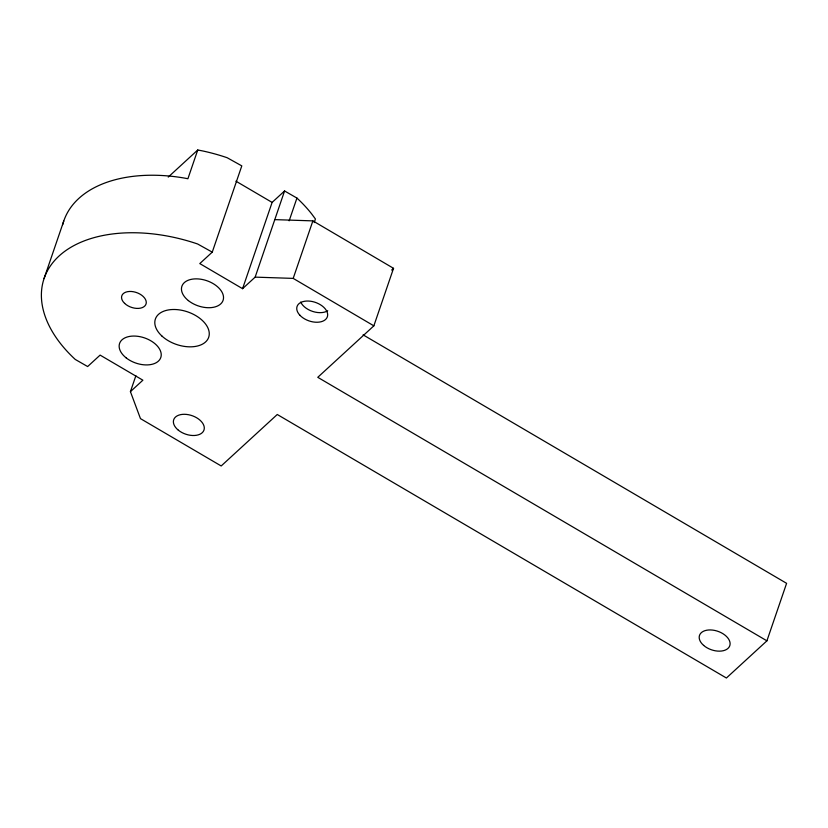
<?xml version="1.0" encoding="UTF-8"?>
<svg xmlns="http://www.w3.org/2000/svg" width="828" height="828" viewBox="0 0 828 828"><rect width="100%" height="100%" fill="white"/><g stroke="black" fill="none" stroke-linecap="round" stroke-linejoin="round"><path stroke-width="1.24" d="M168.229 177.088L197.747 149.992L202.829 150.975A134.446 82.22 18.9 0 1 227.141 157.713L241.797 165.879L212.258 252.136L199.796 263.583L242.573 288.682L255.148 277.132L284.573 190.968L296.941 198.068A134.446 82.22 18.9 0 1 311.639 213.883L315.416 218.975L314.185 222.577M44.07 278.56L63.756 221.055M197.747 149.992L187.904 178.744L184.82 178.144A134.446 82.22 18.9 0 0 62.659 224.771M363.088 334.843L786.6 583.326L766.914 640.831L726.404 678.008L277.266 414.497L221.19 465.967L140.47 418.626L130.42 391.644L135.875 375.736M242.573 288.682L272.112 202.415L284.573 190.968M289.148 220.828L296.941 198.068M255.148 277.132L293.195 278.394L312.88 220.879L393.538 268.324L373.852 325.839L317.766 377.32L766.914 640.831M130.42 391.644L142.882 380.197L100.105 355.108L87.644 366.545L75.276 359.455A134.446 82.22 18.9 0 1 58.415 256.608A134.446 82.22 18.9 0 1 197.613 243.981L212.258 252.136M391.634 270.073L393.538 268.324M274.834 219.627L312.88 220.879M235.918 181.177L272.112 202.415M293.195 278.394L373.852 325.839M327.733 310.748A16.001 9.791 18.9 0 1 312.787 311.473A16.001 9.791 18.9 0 1 300.73 302.085M161.864 335.992A28.173 17.222 18.9 0 0 207.963 338.942A28.173 17.222 18.9 0 0 176.292 309.568A28.173 17.222 18.9 0 0 161.864 335.992M188.349 300.585A21.766 13.31 18.9 0 0 223.053 300.429A21.766 13.31 18.9 0 0 196.07 278.86A21.766 13.31 18.9 0 0 188.349 300.585M178.341 430.187A16.001 9.791 18.9 0 0 203.926 430.229A16.001 9.791 18.9 0 0 184.24 414.29A16.001 9.791 18.9 0 0 178.341 430.187M126.053 357.789A21.766 13.31 18.9 0 0 160.756 357.634A21.766 13.31 18.9 0 0 133.763 336.054A21.766 13.31 18.9 0 0 126.053 357.789M124.635 303.39A12.803 7.835 18.9 0 0 145.645 304.911A12.803 7.835 18.9 0 0 131.445 291.487A12.803 7.835 18.9 0 0 124.635 303.39M703.655 645.416A16.001 9.791 18.9 0 0 729.571 646.264A16.001 9.791 18.9 0 0 710.693 629.942A16.001 9.791 18.9 0 0 703.655 645.416M299.808 315.157A16.001 9.791 18.9 0 0 326.418 318.552A16.001 9.791 18.9 0 0 310.365 301.206A16.001 9.791 18.9 0 0 299.808 315.157"/></g></svg>
